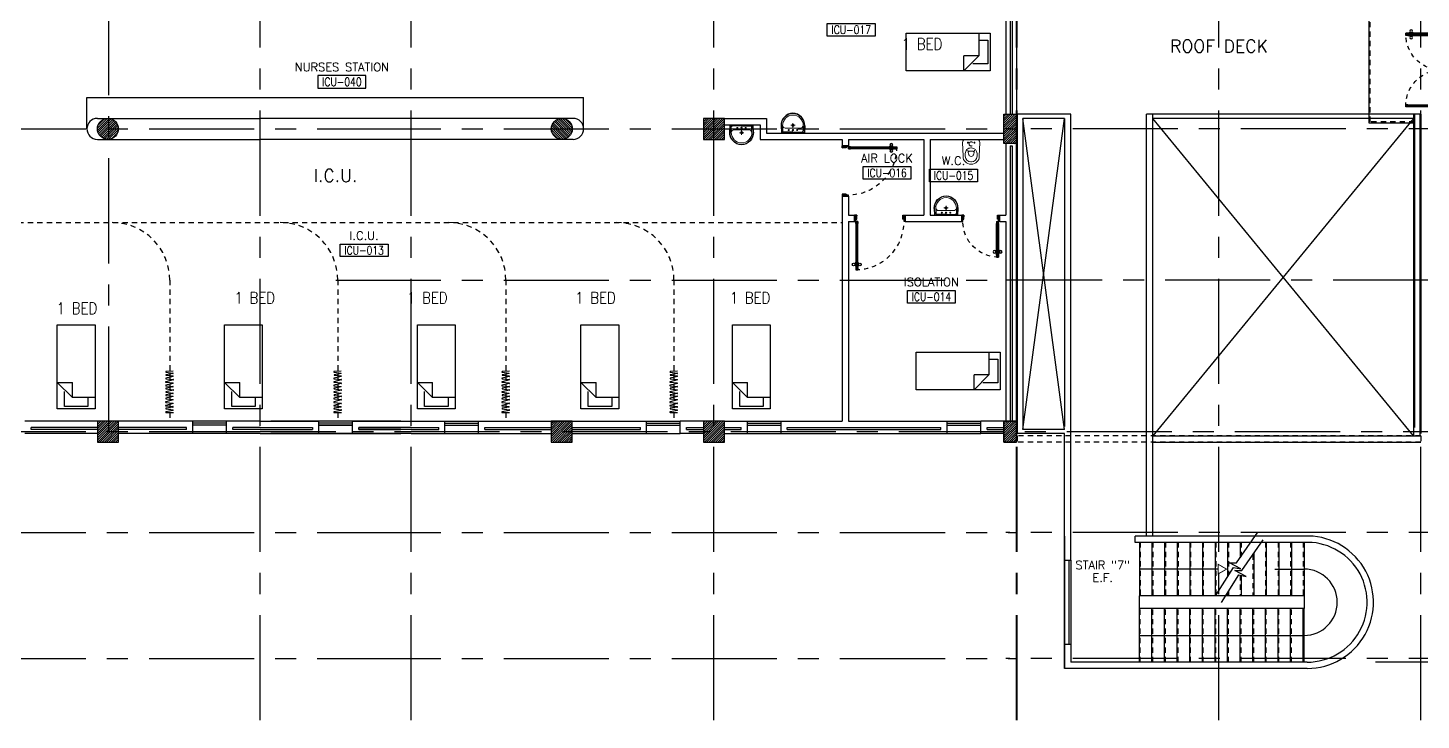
# Model space of a CAD drawing. Extents: x -0.7 to 93.2, y -1.5 to 78.
# Drawn here: x 17.12 to 50.27, y -1.46 to 15 of the extents above; entities that cross this region are included whole.
import ezdxf
from ezdxf.enums import TextEntityAlignment as Align

# ---------------------------------------------------------------- set-up
doc = ezdxf.new("R2010")
doc.units = 0
doc.header["$MEASUREMENT"] = 0
doc.header["$PDMODE"] = 34
for name, pattern in [('CENTERX2', [4, 2.5, -0.5, 0.5, -0.5]), ('DASHED', [0.75, 0.5, -0.25]), ('HIDDEN', [0.375, 0.25, -0.125]), ('HIDDEN2', [0.1875, 0.125, -0.0625])]:
    doc.linetypes.add(name, pattern=pattern)
doc.layers.get('0').update_dxf_attribs({"color": 11, "linetype": 'CONTINUOUS'})
doc.layers.get('DEFPOINTS').update_dxf_attribs({"color": 11, "linetype": 'CONTINUOUS'})
for name, color, linetype in [('A_COUNTER', 11, 'CONTINUOUS'), ('A_CUBICLE_CURTAINS', 11, 'HIDDEN'), ('AX-DIM', 11, 'CONTINUOUS'), ('AXES', 11, 'CENTERX2'), ('COL', 11, 'CONTINUOUS'), ('D_CURTAIN', 11, 'HIDDEN'), ('DOOR', 11, 'CONTINUOUS'), ('FIX', 11, 'CONTINUOUS'), ('FUR', 11, 'CONTINUOUS'), ('HAT', 11, 'CONTINUOUS'), ('INSUL', 11, 'CONTINUOUS'), ('Locker', 11, 'CONTINUOUS'), ('RM-BOX', 11, 'CONTINUOUS'), ('RM-NAME', 11, 'CONTINUOUS'), ('RM-NO', 11, 'CONTINUOUS'), ('ROOF', 11, 'CONTINUOUS'), ('RS20', 11, 'CONTINUOUS'), ('SHAFT', 11, 'CONTINUOUS'), ('STR', 11, 'CONTINUOUS'), ('WALL', 11, 'CONTINUOUS'), ('WIN', 11, 'CONTINUOUS')]:
    doc.layers.add(name, color=color, linetype=linetype)
doc.styles.add('ROMANC', font='romanc', dxfattribs={"height": 0.1})
doc.styles.add('ROMANS', font='ROMANS.shx', dxfattribs={"width": 0.6})
doc.styles.add('RS20', font='ROMANS.shx', dxfattribs={"height": 0.2})
doc.dimstyles.new('STANDARD in', dxfattribs={"dimtxt": 0.24, "dimasz": 0.1, "dimexe": 0.07, "dimexo": 0.05, "dimgap": 0.05, "dimtad": 1, "dimdec": 0, "dimlfac": 1000, "dimzin": 0, "dimdsep": 46, "dimtxsty": 'ROMANS', "dimblk": 'ARCHTICK', "dimcen": 0.05, "dimdle": 0.05, "dimclrd": 7, "dimclre": 7, "dimclrt": 2, "dimadec": 0, "dimazin": 0, "dimtfac": 1, "dimtdec": 0, "dimtmove": 2, "dimatfit": 3, "dimldrblk": 'ARCHTICK', "dimfxl": 0, "dimtolj": 1, "dimtzin": 0, "dimarcsym": 0})

# ---------------------------------------------------------------- blocks, each defined once
blk = doc.blocks.new('*X21')
at = {"color": 0}
for p, q in [((73379, 118298), (73831, 118750)), ((73379, 118351), (73778, 118750)), ((73379, 118404), (73725, 118750)), ((73379, 118457), (73672, 118750)), ((73379, 118510), (73619, 118750)), ((73379, 118563), (73566, 118750)), ((73379, 118616), (73513, 118750)), ((73379, 118669), (73460, 118750)), ((73379, 118722), (73407, 118750)), ((73384, 118250), (73879, 118745)), ((73437, 118250), (73879, 118692)), ((73490, 118250), (73879, 118639)), ((73543, 118250), (73879, 118586)), ((73596, 118250), (73879, 118533)), ((73649, 118250), (73879, 118480)), ((73702, 118250), (73879, 118427)), ((73755, 118250), (73879, 118374)), ((73808, 118250), (73879, 118321)), ((73861, 118250), (73879, 118268))]:
    blk.add_line(p, q, dxfattribs=at)
blk = doc.blocks.new('COL50')
at = {"layer": 'COL'}
blk.add_lwpolyline([(-250, 250), (-250, -250), (250, -250), (250, 250)], close=True, dxfattribs=at)
blk = doc.blocks.new('*X22')
at = {"color": 0}
for p, q in [((84179, 118279), (84650, 118750)), ((84179, 118332), (84596, 118750)), ((84179, 118386), (84543, 118750)), ((84179, 118439), (84490, 118750)), ((84179, 118492), (84437, 118750)), ((84179, 118545), (84384, 118750)), ((84179, 118598), (84331, 118750)), ((84179, 118651), (84278, 118750)), ((84179, 118704), (84225, 118750)), ((84203, 118250), (84679, 118726)), ((84256, 118250), (84679, 118673)), ((84309, 118250), (84679, 118620)), ((84362, 118250), (84679, 118567)), ((84415, 118250), (84679, 118514)), ((84468, 118250), (84679, 118461)), ((84521, 118250), (84679, 118408)), ((84574, 118250), (84679, 118355)), ((84627, 118250), (84679, 118302))]:
    blk.add_line(p, q, dxfattribs=at)
blk = doc.blocks.new('_ARCHTICK')
at = {"color": 0, "linetype": 'ByBlock', "const_width": 0.15}
blk.add_lwpolyline([(-0.5, -0.5), (0.5, 0.5)], dxfattribs=at)
blk = doc.blocks.new('*D161')
at = {"layer": 'AX-DIM', "color": 7, "lineweight": -2, "ltscale": 0.3}
for p, q in [((91.132, 5.15), (91.852, 5.15)), ((91.782, 5.2), (91.782, -0.125)), ((49.187, -0.075), (91.852, -0.075))]:
    blk.add_line(p, q, dxfattribs=at)
at = {"layer": 'DEFPOINTS', "color": 0, "ltscale": 0.3}
for p in [(91.082, 5.15), (49.137, -0.075), (91.782, -0.075)]:
    blk.add_point(p, dxfattribs=at)
at = {"layer": 'AX-DIM', "color": 7, "lineweight": -2, "ltscale": 0.3, "xscale": 0.1, "yscale": 0.1, "zscale": 0.1}
for p, rotation in [((91.782, 5.15), 90), ((91.782, -0.075), 270)]:
    blk.add_blockref('_ARCHTICK', p, dxfattribs=dict(at, rotation=rotation))
at = {"layer": 'AX-DIM', "color": 2, "ltscale": 0.3, "insert": (91.612, 2.538), "char_height": 0.24, "attachment_point": 5, "rotation": 90, "style": 'ROMANS'}
blk.add_mtext('\\A1;5225', dxfattribs=at)
blk = doc.blocks.new('C11')
at = {"layer": 'HAT'}
h = blk.add_hatch(dxfattribs=at)
h.set_pattern_fill('ANSI31', color=256, scale=300, style=0)
h.set_pattern_definition([(45, (-248556.182, -75061.005), (-26.5165043, 26.5165043), [])])
h.paths.add_polyline_path([(300, 700), (0, 700), (0, 350), (300, 350)])
h.paths.add_polyline_path([(300, 350), (0, 350), (0, 0), (300, 0)])
at = {"layer": 'COL'}
blk.add_lwpolyline([(300, 700), (300, 0), (0, 0), (0, 700)], close=True, dxfattribs=at)
blk = doc.blocks.new('C-300')
at = {"layer": 'HAT', "linetype": 'ByBlock', "ltscale": 0.3}
h = blk.add_hatch(dxfattribs=at)
h.set_pattern_fill('ANSI31', color=8, scale=300, style=0)
h.set_pattern_definition([(45, (-258496.182, -82361.005), (-26.5165043, 26.5165043), [])])
h.paths.add_polyline_path([(300, 500), (0, 500), (0, 250), (300, 250)])
h.paths.add_polyline_path([(300, 250), (0, 250), (0, 0), (300, 0)])
at = {"layer": 'COL'}
blk.add_lwpolyline([(0, 500), (300, 500), (300, 0), (0, 0)], close=True, dxfattribs=at)
blk = doc.blocks.new('DOOR100')
at = {"layer": 'DOOR', "color": 0, "linetype": 'ByBlock'}
for p, q in [((-82, 1205), (-91, 1205)), ((-91, 1205), (-91, 1140)), ((-82, 1140), (-91, 1140)), ((-75, 1218), (-82, 1218)), ((-82, 1128), (-82, 1218)), ((-82, 1205), (-82, 1140)), ((-75, 1128), (-82, 1128)), ((-25, 1300), (-75, 1300)), ((-75, 1300), (-25, 1300)), ((-75, 1250), (-75, 1300)), ((-58, 1250), (-75, 1250)), ((-42, 1270), (-58, 1270)), ((-58, 1250), (-58, 1270)), ((-42, 1250), (-42, 1270)), ((-25, 1250), (-42, 1250)), ((-25, 1250), (-25, 1300)), ((-25, 1218), (-18, 1218)), ((-25, 1128), (-18, 1128)), ((-18, 1128), (-18, 1218)), ((-18, 1205), (-9, 1205)), ((-18, 1205), (-18, 1140)), ((-18, 1140), (-9, 1140)), ((-9, 1205), (-9, 1140)), ((-1200, 0), (-1200, 150)), ((-1200, 150), (-1175, 150)), ((-1200, 150), (-1200, 0)), ((-1150, 0), (-1200, 0)), ((-1175, 150), (-1175, 100)), ((-1175, 100), (-1150, 100)), ((-1150, 100), (-1150, 0)), ((-75, 200), (-58, 200)), ((-75, 150), (-75, 200)), ((-75, 150), (-25, 150)), ((-58, 200), (-58, 180)), ((-58, 180), (-42, 180)), ((-50, 100), (-50, 0)), ((-25, 100), (-50, 100)), ((-50, 0), (0, 0)), ((-42, 200), (-25, 200)), ((-42, 180), (-42, 200)), ((-25, 200), (-25, 150)), ((0, 150), (-25, 150)), ((-25, 150), (-25, 100)), ((0, 150), (0, 0))]:
    blk.add_line(p, q, dxfattribs=at)
at = {"layer": 'DOOR', "linetype": 'ByBlock'}
for p, q in [((-75, 1250), (-75, 200)), ((-58, 200), (-58, 1250)), ((-42, 200), (-42, 1250)), ((-25, 200), (-25, 1250)), ((0, 0), (0, 150))]:
    blk.add_line(p, q, dxfattribs=at)
at = {"layer": 'DOOR', "color": 9, "linetype": 'ByBlock'}
for p, q in [((-1150, 0), (-1200, 114)), ((-1150, 0), (-1200, 40)), ((-1150, 0), (-1163, 100)), ((-50, 0), (0, 114)), ((-50, 0), (-37, 100)), ((-50, 0), (0, 40))]:
    blk.add_line(p, q, dxfattribs=at)
at = {"layer": 'DOOR', "color": 0, "linetype": 'ByBlock'}
for centre in [(-124, 1173), (24, 1173)]:
    blk.add_circle(centre, 32.4, dxfattribs=at)
at = {"layer": 'DOOR', "linetype": 'HIDDEN', "ltscale": 0.5}
blk.add_arc((-25, 150), 1150, 90, 180.0001, dxfattribs=at)
at = {"layer": 'DOOR', "color": 9, "linetype": 'ByBlock'}
for centre, radius, start, end in [((-1150, 0), 154, 103.7142, 108.8947), ((-1150, 0), 134, 100.72, 111.8402), ((-1150, 0), 94.4, 90, 121.9818), ((-1150, 0), 74.4, 90, 132.2236), ((-1150, 0), 54.4, 90, 156.7926), ((-1150, 0), 34.4, 90, 180), ((-1150, 0), 14.4, 90, 180), ((-50, 0), 94.4, 58.0182, 90), ((-50, 0), 74.4, 47.7764, 90), ((-50, 0), 54.4, 23.2074, 90), ((-50, 0), 34.4, 0, 90), ((-50, 0), 14.4, 0, 90), ((-50, 0), 134, 68.1598, 79.28), ((-50, 0), 114, 64.0838, 77.3774), ((-50, 0), 154, 71.1053, 76.2858)]:
    blk.add_arc(centre, radius, start, end, dxfattribs=at)
blk = doc.blocks.new('DOOR90')
at = {"layer": 'DOOR', "color": 0, "linetype": 'ByBlock'}
for p, q in [((-150, 0), (-150, -25)), ((-150, 0), (0, 0)), ((0, -50), (0, 0)), ((-1000, -25), (-1000, -75)), ((-1000, -75), (-1000, -25)), ((-950, -25), (-1000, -25)), ((-950, -75), (-1000, -75)), ((-970, -42), (-970, -58)), ((-950, -42), (-970, -42)), ((-950, -58), (-970, -58)), ((-950, -25), (-950, -42)), ((-950, -58), (-950, -75)), ((-918, -25), (-918, -18)), ((-828, -18), (-918, -18)), ((-918, -75), (-918, -82)), ((-828, -82), (-918, -82)), ((-905, -18), (-905, -9)), ((-905, -9), (-840, -9)), ((-905, -18), (-840, -18)), ((-905, -82), (-905, -91)), ((-905, -82), (-840, -82)), ((-905, -91), (-840, -91)), ((-840, -18), (-840, -9)), ((-840, -82), (-840, -91)), ((-828, -25), (-828, -18)), ((-828, -75), (-828, -82)), ((-200, -42), (-200, -25)), ((-200, -25), (-150, -25)), ((-180, -42), (-200, -42)), ((-200, -75), (-200, -58)), ((-200, -58), (-180, -58)), ((-150, -75), (-200, -75)), ((-180, -58), (-180, -42)), ((-150, -75), (-150, -25)), ((-150, -25), (-100, -25)), ((-100, -25), (-100, -50)), ((-100, -50), (0, -50)), ((-150, -900), (-150, -875)), ((-150, -875), (-100, -875)), ((0, -900), (-150, -900)), ((-150, -900), (0, -900)), ((-100, -850), (0, -850)), ((-100, -875), (-100, -850)), ((0, -850), (0, -900))]:
    blk.add_line(p, q, dxfattribs=at)
at = {"layer": 'DOOR', "color": 9, "linetype": 'ByBlock'}
for p, q in [((0, -50), (-114, 0)), ((0, -50), (-40, 0)), ((0, -50), (-100, -37)), ((0, -850), (-114, -900)), ((0, -850), (-100, -863)), ((0, -850), (-40, -900))]:
    blk.add_line(p, q, dxfattribs=at)
at = {"layer": 'DOOR', "linetype": 'ByBlock'}
for p, q in [((-200, -25), (-950, -25)), ((-200, -42), (-950, -42)), ((-200, -58), (-950, -58)), ((-950, -75), (-200, -75))]:
    blk.add_line(p, q, dxfattribs=at)
at = {"layer": 'DOOR', "color": 0, "linetype": 'ByBlock'}
for centre in [(-873, 24), (-873, -124)]:
    blk.add_circle(centre, 32.4, dxfattribs=at)
at = {"layer": 'DOOR', "color": 9, "linetype": 'ByBlock'}
for centre, radius, start, end in [((0, -50), 154, 161.1053, 166.2858), ((0, -50), 134, 158.1598, 169.28), ((0, -50), 94.4, 148.0182, 180), ((0, -50), 74.4, 137.7764, 180), ((0, -50), 114, 154.0838, 167.3774), ((0, -50), 54.4, 113.2074, 180), ((0, -50), 34.4, 90, 180), ((0, -50), 14.4, 90, 180), ((0, -850), 154, 193.7142, 198.8947), ((0, -850), 134, 190.72, 201.8402), ((0, -850), 94.4, 180, 211.9818), ((0, -850), 74.4, 180, 222.2236), ((0, -850), 54.4, 180, 246.7926), ((0, -850), 34.4, 180, 270), ((0, -850), 14.4, 180, 270)]:
    blk.add_arc(centre, radius, start, end, dxfattribs=at)
at = {"layer": 'DOOR', "linetype": 'HIDDEN', "ltscale": 0.5}
blk.add_arc((-150, -25), 850, 180, 270, dxfattribs=at)
blk = doc.blocks.new('C')
at = {"layer": 'D_CURTAIN'}
for points in [[(0.229, 0.077), (0.229, 0.077, 0.848601), (0.219, 0.076), (0.202, -0.062, -0.855925), (0.192, -0.063), (0.167, 0.072, 0.866955), (0.157, 0.072), (0.144, -0.065, -0.843142), (0.134, -0.066), (0.099, 0.077, 0.845318), (0.089, 0.076), (0.076, -0.066, -0.842227), (0.066, -0.067), (0.029, 0.079, 0.837896), (0.019, 0.078), (0.004, -0.065, -0.84563), (-0.006, -0.065), (-0.04, 0.078, 0.842014), (-0.049, 0.078), (-0.065, -0.063, -0.866148), (-0.075, -0.063), (-0.099, 0.074, 0.854133), (-0.109, 0.074), (-0.129, -0.066, -0.838104), (-0.139, -0.067), (-0.17, 0.077, 0.84026), (-0.18, 0.077), (-0.183, -0.071)], [(0.639, -0.068), (0.628, 0.076, 0.848601), (0.618, 0.076), (0.601, -0.063, -0.855925), (0.591, -0.063), (0.566, 0.071, 0.866955), (0.556, 0.071), (0.542, -0.066, -0.843142), (0.533, -0.066), (0.497, 0.076, 0.845318), (0.488, 0.075), (0.474, -0.067, -0.842227), (0.465, -0.068), (0.427, 0.078, 0.837896), (0.417, 0.078), (0.403, -0.065, -0.84563), (0.393, -0.066), (0.359, 0.078, 0.842014), (0.349, 0.077), (0.334, -0.063, -0.866148), (0.324, -0.064), (0.299, 0.074, 0.854133), (0.29, 0.073), (0.27, -0.067, -0.838104), (0.26, -0.067), (0.229, 0.077, 0.84026), (0.219, 0.076)]]:
    blk.add_lwpolyline(points, format="xyb", dxfattribs=at)
blk = doc.blocks.new('LAV1')
at = {"layer": 'FIX', "linetype": 'ByBlock', "ltscale": 0.3}
for p, q in [((-280, 210), (-275, 50)), ((-245, 210), (-245, 85)), ((0, 60), (-220, 60)), ((0, 60), (220, 60)), ((245, 210), (245, 85)), ((280, 210), (275, 50))]:
    blk.add_line(p, q, dxfattribs=at)
at = {"layer": 'FIX', "linetype": 'Continuous', "lineweight": 20}
for p, q in [((-275, 210), (-275, 50)), ((0, 50), (-275, 50)), ((0, 50), (-252, 50)), ((0, 155), (-181, 155)), ((0, 155), (181, 155)), ((0, 50), (252, 50)), ((0, 50), (275, 50)), ((275, 210), (275, 50))]:
    blk.add_line(p, q, dxfattribs=at)
at = {"layer": 'FIX', "linetype": 'DASHED', "lineweight": 20, "ltscale": 0.05}
for p, q in [((50, 220), (-50, 220)), ((0, 170), (0, 270)), ((0, 170), (0, 270))]:
    blk.add_line(p, q, dxfattribs=at)
at = {"layer": 'FIX', "lineweight": 20}
for p, q in [((16, 107), (-15, 107)), ((0, 92), (0, 123))]:
    blk.add_line(p, q, dxfattribs=at)
at = {"layer": 'FIX', "linetype": 'HIDDEN', "lineweight": 20, "ltscale": 0.05}
for centre in [(-100, 107), (100, 107)]:
    blk.add_circle(centre, 12.4, dxfattribs=at)
at = {"layer": 'FIX', "lineweight": 20}
for centre, radius in [((0, 220), 29.5), ((0, 220), 22.5), ((0, 107), 15.5)]:
    blk.add_circle(centre, radius, dxfattribs=at)
at = {"layer": 'FIX', "linetype": 'ByBlock', "ltscale": 0.3}
for centre, radius, start, end in [((7, 220), 287, 91.3776, 182.0064), ((-7, 220), 287, 357.9936, 88.6224), ((-220, 85), 24.9, 179.7021, 269.9486), ((220, 85), 24.9, 270.0514, 0.2979)]:
    blk.add_arc(centre, radius, start, end, dxfattribs=at)
at = {"layer": 'FIX', "linetype": 'Continuous', "lineweight": 20}
for centre, radius, start, end in [((8, 217), 283, 91.6988, 181.351), ((8, 212), 253, 91.7328, 180.4884), ((-8, 217), 283, 358.649, 88.3012), ((-8, 212), 253, 359.5116, 88.2672), ((-179, 222), 66.9, 190.2006, 268.0786), ((179, 222), 66.9, 271.9214, 349.7994)]:
    blk.add_arc(centre, radius, start, end, dxfattribs=at)
blk = doc.blocks.new('WC1')
at = {"layer": 'FIX', "lineweight": 20}
for p, q in [((-727, 5), (-727, -5)), ((-674, 5), (-674, -5)), ((-534, 24), (-540, 0)), ((-540, 0), (-534, -24)), ((-210, 204), (-538, 194)), ((-475, 141), (-538, 141)), ((-395, 76), (-490, 60)), ((-339, 5), (-339, -5)), ((-538, -141), (-475, -141)), ((-538, -194), (-210, -204)), ((-490, -60), (-395, -76))]:
    blk.add_line(p, q, dxfattribs=at)
at = {"layer": 'FIX', "linetype": 'Continuous', "lineweight": 20}
blk.add_line((-420, -47), (-420, 45), dxfattribs=at)
at = {"layer": 'FIX', "lineweight": 20}
blk.add_lwpolyline([(-213, -204), (-210, -204, 0.414214), (-137, -131), (-137, 0), (-137, 131, 0.414214), (-210, 204)], format="xyb", dxfattribs=at)
at = {"layer": 'FIX', "linetype": 'HIDDEN2', "lineweight": 20, "ltscale": 0.3}
blk.add_circle((-245, 0), 49.8, dxfattribs=at)
at = {"layer": 'FIX', "linetype": 'HIDDEN', "lineweight": 20, "ltscale": 0.05}
for centre in [(-213, 78), (-213, -77)]:
    blk.add_circle(centre, 11.6, dxfattribs=at)
at = {"layer": 'FIX', "lineweight": 20}
for centre, radius, start, end in [((-538, 5), 189, 90, 180), ((-538, 5), 136, 90, 180), ((-473, -7), 68.2, 128.9242, 152.8468), ((-464, -18), 82, 108.496, 128.9242), ((-475, 5), 136, 360, 90), ((-538, -5), 189, 180, 270), ((-538, -5), 136, 180, 270), ((-473, 7), 68.2, 207.1532, 231.0758), ((-464, 18), 82, 231.0758, 251.504), ((-475, -5), 136, 270, 0)]:
    blk.add_arc(centre, radius, start, end, dxfattribs=at)
at = {"layer": 'FIX', "linetype": 'Continuous', "lineweight": 20}
for centre, start, end in [((-443, 46), 357.6662, 91.6121), ((-442, -46), 268.3879, 2.3338)]:
    blk.add_arc(centre, 22.3, start, end, dxfattribs=at)
blk = doc.blocks.new('A$C272A55A0')
at = {"layer": 'DOOR', "color": 0, "linetype": 'ByBlock'}
for p, q in [((0, 900), (0, 1050)), ((50, 1050), (0, 1050)), ((50, 950), (50, 1050)), ((1750, 950), (1750, 1050)), ((1750, 1050), (1800, 1050)), ((1800, 1050), (1800, 900)), ((0, 900), (25, 900)), ((25, 950), (50, 950)), ((25, 900), (25, 950)), ((75, 900), (25, 900)), ((25, 850), (25, 900)), ((42, 850), (25, 850)), ((58, 870), (42, 870)), ((42, 870), (42, 850)), ((58, 850), (58, 870)), ((75, 850), (58, 850)), ((75, 900), (75, 850)), ((1725, 900), (1775, 900)), ((1725, 900), (1725, 850)), ((1725, 850), (1742, 850)), ((1742, 870), (1758, 870)), ((1742, 850), (1742, 870)), ((1775, 950), (1750, 950)), ((1758, 870), (1758, 850)), ((1758, 850), (1775, 850)), ((1775, 900), (1775, 950)), ((1800, 900), (1775, 900)), ((1775, 850), (1775, 900)), ((25, 50), (42, 50)), ((25, 50), (25, 0)), ((25, 0), (75, 0)), ((75, 0), (25, 0)), ((42, 50), (42, 30)), ((42, 30), (58, 30)), ((58, 50), (75, 50)), ((58, 50), (58, 30)), ((75, 50), (75, 0)), ((1718, 160), (1709, 160)), ((1709, 95), (1709, 160)), ((1718, 95), (1709, 95)), ((1725, 173), (1718, 173)), ((1718, 173), (1718, 83)), ((1718, 95), (1718, 160)), ((1725, 83), (1718, 83)), ((1742, 50), (1725, 50)), ((1725, 50), (1725, 0)), ((1775, 0), (1725, 0)), ((1725, 0), (1775, 0)), ((1742, 50), (1742, 30)), ((1758, 30), (1742, 30)), ((1775, 50), (1758, 50)), ((1758, 50), (1758, 30)), ((1775, 173), (1782, 173)), ((1775, 83), (1782, 83)), ((1775, 50), (1775, 0)), ((1782, 173), (1782, 83)), ((1782, 160), (1791, 160)), ((1782, 95), (1782, 160)), ((1782, 95), (1791, 95)), ((1791, 95), (1791, 160))]:
    blk.add_line(p, q, dxfattribs=at)
at = {"layer": 'DOOR', "color": 9, "linetype": 'ByBlock'}
for p, q in [((50, 1050), (0, 1010)), ((50, 1050), (0, 937)), ((50, 1050), (37, 950)), ((1750, 1050), (1800, 1010)), ((1750, 1050), (1800, 937)), ((1750, 1050), (1763, 950))]:
    blk.add_line(p, q, dxfattribs=at)
at = {"layer": 'DOOR', "linetype": 'ByBlock'}
for p, q in [((25, 850), (25, 50)), ((42, 850), (42, 50)), ((58, 850), (58, 50)), ((75, 50), (75, 850)), ((1725, 50), (1725, 850)), ((1742, 850), (1742, 50)), ((1758, 850), (1758, 50)), ((1775, 850), (1775, 50))]:
    blk.add_line(p, q, dxfattribs=at)
at = {"layer": 'DOOR', "color": 0, "linetype": 'ByBlock'}
for centre in [(1676, 128), (1824, 128)]:
    blk.add_circle(centre, 32.4, dxfattribs=at)
at = {"layer": 'DOOR', "color": 9, "linetype": 'ByBlock'}
for centre, radius, start, end in [((50, 1050), 54.4, 203.2074, 270), ((50, 1050), 74.4, 227.7764, 270), ((50, 1050), 34.4, 180, 270), ((50, 1050), 14.4, 180, 270), ((1750, 1050), 14.4, 270, 0), ((1750, 1050), 34.4, 270, 0), ((1750, 1050), 54.4, 270, 336.7926), ((1750, 1050), 74.4, 270, 312.2236), ((50, 1050), 94.4, 238.0182, 270), ((50, 1050), 114, 244.0838, 257.3774), ((50, 1050), 134, 248.1598, 259.28), ((50, 1050), 154, 251.1053, 256.2858), ((1750, 1050), 94.4, 270, 301.9818), ((1750, 1050), 114, 282.6226, 295.9162), ((1750, 1050), 134, 280.72, 291.8402), ((1750, 1050), 154, 283.7142, 288.8947)]:
    blk.add_arc(centre, radius, start, end, dxfattribs=at)
at = {"layer": 'DOOR', "linetype": 'HIDDEN', "ltscale": 0.5}
for centre, start, end in [((50, 851), 268.3174, 3.2965), ((1750, 851), 176.7035, 271.6826)]:
    blk.add_arc(centre, 851, start, end, dxfattribs=at)
at = {"layer": 'WALL', "linetype": 'ByBlock'}
blk.add_line((1800, 900), (1800, 1050), dxfattribs=at)
blk = doc.blocks.new('RM1')
at = {"layer": 'RM-BOX'}
blk.add_lwpolyline([(570, -200), (-570, -200), (-570, -500), (570, -500)], close=True, dxfattribs=at)
at = {"layer": 'RM-NAME', "style": 'ROMANS'}
for tag, p in [('ROOMNAME1', (0, 324)), ('ROOMNAME2', (0, 0))]:
    blk.add_attdef(tag, text='', height=200, dxfattribs=at).set_placement(p, align=Align.MIDDLE)
at = {"layer": 'RM-NO', "style": 'ROMANS', "width": 0.8}
blk.add_attdef('ROOMNO', text='', height=200, dxfattribs=at).set_placement((0, -350), align=Align.MIDDLE)
blk = doc.blocks.new('*X104')
at = {"color": 0}
for p, q in [((193089, 10708), (193542, 11161)), ((193089, 10761), (193488, 11161)), ((193089, 10814), (193435, 11161)), ((193089, 10867), (193382, 11161)), ((193089, 10920), (193329, 11161)), ((193089, 10973), (193276, 11161)), ((193089, 11026), (193223, 11161)), ((193089, 11079), (193170, 11161)), ((193089, 11132), (193117, 11161)), ((193095, 10661), (193589, 11155)), ((193148, 10661), (193589, 11102)), ((193201, 10661), (193589, 11049)), ((193254, 10661), (193589, 10996)), ((193307, 10661), (193589, 10943)), ((193360, 10661), (193589, 10890)), ((193413, 10661), (193589, 10837)), ((193466, 10661), (193589, 10784)), ((193519, 10661), (193589, 10731)), ((193572, 10661), (193589, 10678))]:
    blk.add_line(p, q, dxfattribs=at)
blk = doc.blocks.new('*X103')
at = {"color": 0}
for p, q in [((84179, 10675), (84665, 11161)), ((84179, 10729), (84612, 11161)), ((84179, 10782), (84559, 11161)), ((84179, 10835), (84506, 11161)), ((84179, 10888), (84453, 11161)), ((84179, 10941), (84400, 11161)), ((84179, 10994), (84347, 11161)), ((84179, 11047), (84294, 11161)), ((84179, 11100), (84240, 11161)), ((84179, 11153), (84187, 11161)), ((84218, 10661), (84679, 11122)), ((84271, 10661), (84679, 11069)), ((84324, 10661), (84679, 11016)), ((84377, 10661), (84679, 10963)), ((84430, 10661), (84679, 10910)), ((84483, 10661), (84679, 10857)), ((84536, 10661), (84679, 10804)), ((84589, 10661), (84679, 10751)), ((84642, 10661), (84679, 10698))]:
    blk.add_line(p, q, dxfattribs=at)

msp = doc.modelspace()

# ---------------------------------------------------------------- hatches: boundary and pattern name
at = {"layer": 'HAT'}
h = msp.add_hatch(dxfattribs=at)
h.set_pattern_fill('ANSI31', color=256, scale=0.3, style=0)
h.set_pattern_definition([(45, (-42.217943, -31.033337), (-0.026516504, 0.026516504), [])])
h.paths.add_polyline_path([(18.7724, 12.6011), (19.0224, 12.6011), (19.0224, 12.8511, 0.4142136)])
h.paths.add_polyline_path([(19.0224, 12.8511), (19.0224, 12.6011), (19.2724, 12.6011, 0.4142136)])
h.paths.add_polyline_path([(19.2724, 12.6011), (19.0224, 12.6011), (19.0224, 12.3511, 0.4142136)])
h.paths.add_polyline_path([(19.0224, 12.6011), (18.7724, 12.6011, 0.4142136), (19.0224, 12.3511)])
h = msp.add_hatch(dxfattribs=at)
h.set_pattern_fill('ANSI31', color=256, scale=0.3, style=0)
h.set_pattern_definition([(135, (91.063756, -31.034444), (0.026516504, 0.026516504), [])])
h.paths.add_polyline_path([(30.0735, 12.6), (29.8235, 12.6), (29.8235, 12.85, -0.4142136)])
h.paths.add_polyline_path([(29.8235, 12.85), (29.8235, 12.6), (29.5735, 12.6, -0.4142136)])
h.paths.add_polyline_path([(29.5735, 12.6), (29.8235, 12.6), (29.8235, 12.35, -0.4142136)])
h.paths.add_polyline_path([(29.8235, 12.6), (30.0735, 12.6, -0.4142136), (29.8235, 12.35)])

# ---------------------------------------------------------------- linework, layer by layer
for p, q in [((45.8808, 2.2749), (46.3885, 3.0062)), ((46.0076, 2.0966), (46.5153, 2.8279)), ((45.3948, 1.5143), (45.804, 2.1695)), ((45.5216, 1.336), (45.9308, 1.9913)), ((45.7105, 2.2749), (45.8808, 2.2749)), ((45.9794, 2.1344), (45.7105, 2.2749)), ((45.804, 2.1695), (45.9794, 2.1344)), ((46.1061, 1.9562), (45.8373, 2.0966)), ((45.8373, 2.0966), (46.0076, 2.0966)), ((45.9308, 1.9913), (46.1061, 1.9562))]:
    msp.add_line(p, q)
at = {"layer": 'A_COUNTER'}
for p, q in [((18.5224, 13.35), (30.3435, 13.35)), ((18.7724, 12.85), (22.6424, 12.85)), ((30.0935, 12.85), (22.6424, 12.85)), ((18.7724, 12.35), (22.6424, 12.35)), ((30.0935, 12.35), (22.6424, 12.35))]:
    msp.add_line(p, q, dxfattribs=at)
for centre, start, end in [((18.7724, 12.6011), 90, 270), ((30.0935, 12.6011), 270, 90)]:
    msp.add_arc(centre, 0.25, start, end, dxfattribs=at)
at = {"layer": 'A_CUBICLE_CURTAINS', "ltscale": 0.5}
for p, q in [((12.3924, 10.3726), (36.4924, 10.3726)), ((20.4924, 9.0046), (20.4924, 5.65)), ((24.4924, 9.0046), (24.4924, 5.65)), ((28.4924, 9.0046), (28.4924, 5.65)), ((32.4924, 9.0046), (32.4924, 5.65))]:
    msp.add_line(p, q, dxfattribs=at)
for centre in [(19.1244, 9.0046), (23.1244, 9.0046), (27.1244, 9.0046), (31.1244, 9.0046)]:
    msp.add_arc(centre, 1.368, 0, 90, dxfattribs=at)
at = {"layer": 'AXES'}
for p, q in [((22.6424, -1.4643), (22.6424, 77.3484)), ((22.6424, -1.4643), (22.6424, 77.3484)), ((26.2424, -1.4643), (26.2424, 77.3484)), ((26.2424, -1.4643), (26.2424, 77.3484)), ((45.4624, -1.4643), (45.4624, 77.3484)), ((40.6424, -1.4643), (40.6424, 76.9984)), ((40.6624, -1.4643), (40.6624, 76.9984)), ((50.2624, -1.4643), (50.2624, 76.9984)), ((19.0424, 5.4), (19.0424, 64.22)), ((33.4424, -1.4643), (33.4424, 59.12)), ((0, 12.6), (24.4424, 12.6)), ((24.4424, 12.6), (40.6424, 12.6)), ((92.4824, 12.6), (40.3924, 12.6)), ((24.4424, 9), (40.3957, 9)), ((82.6824, 9), (40.3924, 9)), ((0, 5.4), (24.4424, 5.4)), ((21.8424, 5.4), (92.4824, 5.4)), ((0, 3), (24.4424, 3)), ((24.4424, 3), (40.6424, 3)), ((92.4824, 3), (40.3924, 3)), ((0, 0), (24.4424, 0)), ((24.4424, 0), (40.6424, 0)), ((92.4824, 0), (40.3924, 0))]:
    msp.add_line(p, q, dxfattribs=at)
at = {"layer": 'COL'}
for p, q in [((29.5724, 5.65), (29.5724, 5.15)), ((30.0724, 5.65), (29.5724, 5.65)), ((30.0724, 5.15), (30.0724, 5.65)), ((40.6424, 5.65), (40.3424, 5.65)), ((40.6424, 5.15), (40.6424, 5.65)), ((29.5724, 5.15), (30.0724, 5.15))]:
    msp.add_line(p, q, dxfattribs=at)
at = {"layer": 'FUR'}
for p, q in [((38.0163, 13.9784), (38.0163, 14.8784)), ((38.0163, 14.8784), (40.0163, 14.8784)), ((39.7447, 14.8784), (39.7447, 14.3395)), ((39.7447, 14.7085), (39.9609, 14.7085)), ((39.9609, 14.7085), (39.9609, 14.1506)), ((40.0163, 14.8784), (40.0163, 13.9784)), ((39.7447, 14.3395), (39.3913, 14.3395)), ((39.3913, 13.9784), (39.3913, 14.3395)), ((39.7447, 14.3395), (39.3913, 13.9784)), ((40.0163, 13.9784), (38.0163, 13.9784)), ((39.9609, 14.1506), (39.6012, 14.1506)), ((17.8164, 5.9403), (17.8164, 7.9403)), ((17.8164, 7.9403), (18.7164, 7.9403)), ((18.7164, 7.9403), (18.7164, 5.9403)), ((21.7966, 5.9403), (21.7966, 7.9403)), ((21.7966, 7.9403), (22.6966, 7.9403)), ((22.6966, 7.9403), (22.6966, 5.9403)), ((26.3869, 5.9403), (26.3869, 7.9403)), ((26.3869, 7.9403), (27.2869, 7.9403)), ((27.2869, 7.9403), (27.2869, 5.9403)), ((30.2799, 5.9403), (30.2799, 7.9403)), ((30.2799, 7.9403), (31.1799, 7.9403)), ((31.1799, 7.9403), (31.1799, 5.9403)), ((33.8844, 5.9403), (33.8844, 7.9403)), ((33.8844, 7.9403), (34.7844, 7.9403)), ((34.7844, 7.9403), (34.7844, 5.9403)), ((38.2574, 6.391), (38.2574, 7.291)), ((38.2574, 7.291), (40.2574, 7.291)), ((39.9858, 7.291), (39.9858, 6.7521)), ((39.9858, 7.1211), (40.202, 7.1211)), ((40.202, 7.1211), (40.202, 6.5631)), ((40.2574, 7.291), (40.2574, 6.391)), ((39.9858, 6.7521), (39.6324, 6.7521)), ((39.6324, 6.391), (39.6324, 6.7521)), ((39.9858, 6.7521), (39.6324, 6.391)), ((17.8164, 6.5653), (18.1776, 6.5653)), ((18.1776, 6.2119), (17.8164, 6.5653)), ((17.9886, 5.9957), (17.9886, 6.3554)), ((18.1776, 6.2119), (18.1776, 6.5653)), ((21.7966, 6.5653), (22.1577, 6.5653)), ((22.1577, 6.2119), (21.7966, 6.5653)), ((21.9687, 5.9957), (21.9687, 6.3554)), ((22.1577, 6.2119), (22.1577, 6.5653)), ((26.3869, 6.5653), (26.748, 6.5653)), ((26.748, 6.2119), (26.3869, 6.5653)), ((26.559, 5.9957), (26.559, 6.3554)), ((26.748, 6.2119), (26.748, 6.5653)), ((30.2799, 6.5653), (30.641, 6.5653)), ((30.641, 6.2119), (30.2799, 6.5653)), ((30.452, 5.9957), (30.452, 6.3554)), ((30.641, 6.2119), (30.641, 6.5653)), ((33.8844, 6.5653), (34.2456, 6.5653)), ((34.2456, 6.2119), (33.8844, 6.5653)), ((34.0566, 5.9957), (34.0566, 6.3554)), ((34.2456, 6.2119), (34.2456, 6.5653)), ((40.2574, 6.391), (38.2574, 6.391)), ((40.202, 6.5631), (39.8423, 6.5631)), ((18.5465, 5.9957), (17.9886, 5.9957)), ((18.7164, 6.2119), (18.1776, 6.2119)), ((18.5465, 6.2119), (18.5465, 5.9957)), ((22.5267, 5.9957), (21.9687, 5.9957)), ((22.6966, 6.2119), (22.1577, 6.2119)), ((22.5267, 6.2119), (22.5267, 5.9957)), ((27.117, 5.9957), (26.559, 5.9957)), ((27.2869, 6.2119), (26.748, 6.2119)), ((27.117, 6.2119), (27.117, 5.9957)), ((31.01, 5.9957), (30.452, 5.9957)), ((31.1799, 6.2119), (30.641, 6.2119)), ((31.01, 6.2119), (31.01, 5.9957)), ((34.6145, 5.9957), (34.0566, 5.9957)), ((34.7844, 6.2119), (34.2456, 6.2119)), ((34.6145, 6.2119), (34.6145, 5.9957)), ((18.7164, 5.9403), (17.8164, 5.9403)), ((22.6966, 5.9403), (21.7966, 5.9403)), ((27.2869, 5.9403), (26.3869, 5.9403)), ((31.1799, 5.9403), (30.2799, 5.9403)), ((34.7844, 5.9403), (33.8844, 5.9403))]:
    msp.add_line(p, q, dxfattribs=at)
at = {"layer": 'INSUL'}
for p, q in [((40.4924, 18.15), (40.4924, 12.95)), ((40.5424, 18.15), (40.5424, 12.95)), ((40.4924, 12.2), (40.5424, 12.2)), ((40.4924, 12.2), (40.4924, 5.65)), ((40.5424, 12.2), (40.5424, 5.65)), ((17.1924, 5.45), (17.1924, 5.5)), ((18.7724, 5.5), (17.1924, 5.5)), ((18.7724, 5.45), (17.1924, 5.45)), ((20.8924, 5.5), (19.2724, 5.5)), ((20.8924, 5.45), (19.2724, 5.45)), ((20.8924, 5.45), (20.8924, 5.5)), ((21.9924, 5.45), (21.9924, 5.5)), ((22.3924, 5.5), (21.9924, 5.5)), ((21.9924, 5.45), (21.9924, 5.5)), ((22.6424, 5.5), (21.9924, 5.5)), ((22.3924, 5.45), (21.9924, 5.45)), ((22.6424, 5.45), (21.9924, 5.45)), ((22.6424, 5.5), (23.8924, 5.5)), ((22.6424, 5.45), (23.8924, 5.45)), ((23.8957, 5.45), (23.8957, 5.5)), ((24.9924, 5.5), (25.9924, 5.5)), ((24.9924, 5.45), (24.9924, 5.5)), ((24.9924, 5.45), (25.9924, 5.45)), ((26.2424, 5.5), (24.9957, 5.5)), ((26.2424, 5.45), (24.9957, 5.45)), ((26.2424, 5.5), (26.8957, 5.5)), ((26.2424, 5.45), (26.8957, 5.45)), ((26.4924, 5.5), (26.8957, 5.5)), ((26.4924, 5.45), (26.8957, 5.45)), ((26.8957, 5.45), (26.8957, 5.5)), ((26.8957, 5.45), (26.8957, 5.5)), ((27.9924, 5.5), (29.5724, 5.5)), ((27.9924, 5.45), (27.9924, 5.5)), ((27.9924, 5.45), (29.5724, 5.45)), ((30.0724, 5.5), (31.6924, 5.5)), ((30.0724, 5.45), (31.6924, 5.45)), ((31.6924, 5.45), (31.6924, 5.5)), ((32.7924, 5.5), (33.1924, 5.5)), ((32.7924, 5.45), (32.7924, 5.5)), ((32.7924, 5.45), (33.1924, 5.45)), ((33.6924, 5.5), (34.089, 5.5)), ((33.6924, 5.45), (34.089, 5.45)), ((34.089, 5.45), (34.089, 5.5)), ((35.189, 5.45), (35.189, 5.5)), ((35.189, 5.5), (38.8424, 5.5)), ((35.189, 5.45), (38.8424, 5.45)), ((38.8424, 5.45), (38.8424, 5.5)), ((39.9424, 5.45), (39.9424, 5.5)), ((39.9424, 5.5), (40.3424, 5.5)), ((39.9424, 5.45), (40.3424, 5.45))]:
    msp.add_line(p, q, dxfattribs=at)
at = {"layer": 'Locker', "color": 0, "linetype": 'ByBlock', "ltscale": 0.3}
for p, q in [((18.5224, 12.6011), (18.5224, 13.35)), ((30.3435, 12.6011), (30.3435, 13.35)), ((41.7874, 12.85), (41.7874, 5.5232))]:
    msp.add_line(p, q, dxfattribs=at)
at = {"layer": 'ROOF'}
for p, q in [((40.6624, 12.95), (40.6624, 5.35)), ((41.9374, 12.95), (40.6624, 12.95)), ((41.9374, 2.34), (41.9374, 12.95)), ((50.2624, 12.95), (43.7374, 12.95)), ((43.7374, 2.915), (43.7374, 12.95)), ((43.8874, 2.915), (43.8874, 12.95)), ((50.0924, 12.95), (50.0924, 5.3)), ((50.1124, 12.95), (50.1124, 5.5)), ((50.2624, 12.95), (50.1124, 12.95)), ((50.2424, 12.95), (50.2424, 5.3)), ((50.2624, 12.95), (50.2624, 5.35)), ((41.7874, 12.85), (40.7924, 12.85)), ((40.7924, 12.85), (40.7924, 5.45)), ((50.0924, 12.85), (43.8874, 12.85)), ((41.7874, 5.35), (40.6424, 5.35)), ((41.7874, 5.45), (40.7924, 5.45)), ((41.7874, 2.915), (41.7874, 5.35)), ((43.8874, 5.3), (50.2615, 5.3)), ((43.8874, 5.15), (50.2624, 5.15)), ((47.4876, 1.49), (43.5676, 1.49)), ((43.5676, 1.19), (43.5676, 1.49)), ((45.6676, 1.5698), (45.6676, 1.49)), ((45.6676, 1.5698), (45.6676, 1.49)), ((47.4876, 1.49), (47.4876, 1.19)), ((47.4876, 1.19), (43.5676, 1.19))]:
    msp.add_line(p, q, dxfattribs=at)
at = {"layer": 'SHAFT'}
for p, q in [((41.7874, 5.45), (40.7924, 12.85)), ((40.7924, 5.45), (41.7874, 12.85)), ((50.0924, 12.85), (43.8874, 5.3)), ((50.0924, 5.3), (43.8874, 12.85))]:
    msp.add_line(p, q, dxfattribs=at)
at = {"layer": 'STR', "linetype": 'HIDDEN2'}
for p, q in [((40.6624, 5.3), (40.6624, 5.15)), ((50.2632, 5.3), (40.6632, 5.3)), ((50.2622, 5.15), (40.6632, 5.15)), ((50.2622, 5.3), (50.2622, 5.15)), ((43.5876, 2.765), (43.5876, 1.49)), ((43.8876, 2.765), (43.8876, 1.49)), ((44.1876, 2.765), (44.1876, 1.49)), ((44.4876, 2.765), (44.4876, 1.49)), ((44.7876, 2.765), (44.7876, 1.49)), ((45.0876, 2.765), (45.0876, 1.49)), ((45.3876, 2.765), (45.3876, 1.49)), ((45.6876, 2.765), (45.6876, 1.9831)), ((45.9876, 2.765), (45.9876, 2.4286)), ((46.5676, 2.765), (46.5676, 1.49)), ((46.8676, 2.765), (46.8676, 1.49)), ((47.1676, 2.765), (47.1676, 1.49)), ((47.4676, 2.765), (47.4676, 1.49)), ((46.2676, 2.4711), (46.2676, 1.49)), ((45.9676, 1.9839), (45.9676, 1.49)), ((45.6876, 1.6018), (45.6876, 1.49)), ((43.5876, -0.085), (43.5876, 1.19)), ((43.8876, -0.085), (43.8876, 1.19)), ((44.1876, -0.085), (44.1876, 1.19)), ((44.4876, -0.085), (44.4876, 1.19)), ((44.7876, -0.085), (44.7876, 1.19)), ((45.0876, -0.085), (45.0876, 1.19)), ((45.3876, -0.085), (45.3876, 1.19)), ((45.6876, -0.085), (45.6876, 1.19)), ((45.9876, -0.085), (45.9876, 1.19)), ((46.2876, -0.085), (46.2876, 1.19)), ((46.5876, -0.085), (46.5876, 1.19)), ((46.8876, -0.085), (46.8876, 1.19)), ((47.1876, -0.085), (47.1876, 1.19)), ((47.4676, -0.085), (47.4676, 1.19)), ((47.4876, -0.085), (47.4876, 1.19))]:
    msp.add_line(p, q, dxfattribs=at)
at = {"layer": 'STR'}
for p, q in [((43.5676, 2.765), (43.5676, 1.49)), ((43.8676, 2.765), (43.8676, 1.49)), ((44.1676, 2.765), (44.1676, 1.49)), ((44.4676, 2.765), (44.4676, 1.49)), ((44.7676, 2.765), (44.7676, 1.49)), ((45.0676, 2.765), (45.0676, 1.49)), ((45.3676, 2.765), (45.3676, 1.49)), ((45.6676, 2.765), (45.6676, 1.951)), ((45.9676, 2.765), (45.9676, 2.3998)), ((46.5876, 2.765), (46.5876, 1.49)), ((46.8876, 2.765), (46.8876, 1.49)), ((47.1876, 2.765), (47.1876, 1.49)), ((47.4876, 2.765), (47.4876, 1.49)), ((46.2876, 2.4999), (46.2876, 1.49)), ((45.4425, 2.1275), (43.5876, 2.1275)), ((46.7944, 2.1275), (47.49, 2.1275)), ((45.9876, 1.9799), (45.9876, 1.49)), ((45.6876, 1.6018), (45.6876, 1.49)), ((43.5676, -0.085), (43.5676, 1.19)), ((43.8676, -0.085), (43.8676, 1.19)), ((44.1676, -0.085), (44.1676, 1.19)), ((44.4676, -0.085), (44.4676, 1.19)), ((44.7676, -0.085), (44.7676, 1.19)), ((45.0676, -0.085), (45.0676, 1.19)), ((45.3676, -0.085), (45.3676, 1.19)), ((45.6676, -0.085), (45.6676, 1.19)), ((45.9676, -0.085), (45.9676, 1.19)), ((46.2676, -0.085), (46.2676, 1.19)), ((46.5676, -0.085), (46.5676, 1.19)), ((46.8676, -0.085), (46.8676, 1.19)), ((47.1676, -0.085), (47.1676, 1.19)), ((47.4676, -0.085), (47.4676, 1.19)), ((47.4876, -0.085), (47.4876, 1.19)), ((43.5676, 0.5525), (47.49, 0.5525))]:
    msp.add_line(p, q, dxfattribs=at)
msp.add_lwpolyline([(50.1124, 12.7359), (49.0324, 12.7359), (49.0324, 15.3709), (50.1124, 15.3709)], dxfattribs=at)
at = {"layer": 'STR', "linetype": 'HIDDEN2'}
msp.add_lwpolyline([(50.1124, 12.7659), (49.0624, 12.7659), (49.0624, 15.3409), (50.1124, 15.3409)], dxfattribs=at)
at = {"layer": 'STR', "const_width": 0.0215}
msp.add_lwpolyline([(45.4425, 2.012), (45.4425, 2.243), (45.6425, 2.1275)], close=True, dxfattribs=at)
at = {"layer": 'STR'}
msp.add_arc((47.49, 1.34), 0.7875, 270, 90, dxfattribs=at)
at = {"layer": 'WALL', "linetype": 'ByBlock'}
for p, q in [((40.3924, 18.3), (40.3924, 12.95)), ((40.6424, 18.3), (40.6424, 12.95)), ((40.6424, 12.85), (40.6424, 12.95)), ((40.6424, 12.85), (40.6424, 12.95)), ((33.6924, 12.85), (34.6924, 12.85)), ((33.6924, 12.7), (34.5424, 12.7)), ((34.5424, 12.7), (34.5424, 12.35)), ((34.6924, 12.85), (34.6924, 12.5)), ((34.5424, 12.35), (36.4924, 12.35)), ((34.6924, 12.5), (40.3424, 12.5)), ((36.4924, 12.35), (36.4924, 12.2)), ((36.6424, 12.35), (36.6424, 12.2)), ((36.6424, 12.35), (38.4424, 12.35)), ((38.4424, 12.35), (38.4424, 10.55)), ((38.5924, 12.35), (38.5924, 10.55)), ((38.5924, 12.35), (40.3424, 12.35)), ((40.6424, 12.35), (40.6424, 5.35)), ((36.4924, 12.2), (36.6424, 12.2)), ((40.3924, 12.25), (40.3924, 10.55)), ((36.4924, 11), (36.6424, 11)), ((36.4924, 11), (36.4924, 5.65)), ((36.6424, 11), (36.6424, 10.55)), ((36.6424, 10.55), (36.7924, 10.55)), ((36.6424, 10.4), (36.7924, 10.4)), ((36.6424, 10.4), (36.6424, 5.65)), ((36.7924, 10.55), (36.7924, 10.4)), ((37.9924, 10.55), (37.9924, 10.4)), ((37.9924, 10.55), (38.4424, 10.55)), ((37.9924, 10.4), (39.3424, 10.4)), ((38.5924, 10.55), (39.3424, 10.55)), ((39.3424, 10.55), (39.3424, 10.4)), ((40.2424, 10.55), (40.2424, 10.4)), ((40.2424, 10.55), (40.3924, 10.55)), ((40.2424, 10.4), (40.3924, 10.4)), ((40.3924, 10.4), (40.3924, 5.65))]:
    msp.add_line(p, q, dxfattribs=at)
at = {"layer": 'WALL'}
for p, q in [((40.6424, 5.65), (40.6424, 12.35)), ((40.6424, 11), (40.6424, 5.65)), ((21.0424, 5.65), (17.0424, 5.65)), ((21.0424, 5.35), (21.0424, 5.65)), ((22.3924, 5.65), (21.8424, 5.65)), ((21.8424, 5.35), (21.8424, 5.65)), ((22.6424, 5.65), (21.8424, 5.65)), ((22.6424, 5.65), (24.039, 5.65)), ((22.8924, 5.65), (24.039, 5.65)), ((24.0424, 5.65), (22.8957, 5.65)), ((24.0424, 5.35), (24.0424, 5.65)), ((24.8424, 5.65), (25.9924, 5.65)), ((24.8424, 5.65), (25.9924, 5.65)), ((24.8424, 5.35), (24.8424, 5.65)), ((25.9957, 5.65), (24.8457, 5.65)), ((25.9957, 5.65), (24.8457, 5.65)), ((25.9924, 5.65), (27.0424, 5.65)), ((27.0424, 5.35), (27.0424, 5.65)), ((27.0424, 5.35), (27.0424, 5.65)), ((27.8424, 5.65), (31.8424, 5.65)), ((27.8424, 5.35), (27.8424, 5.65)), ((31.8424, 5.35), (31.8424, 5.65)), ((32.6424, 5.35), (32.6424, 5.65)), ((33.1924, 5.65), (32.6424, 5.65)), ((33.6924, 5.65), (34.2424, 5.65)), ((34.2424, 5.35), (34.2424, 5.65)), ((35.0424, 5.35), (35.0424, 5.65)), ((35.0424, 5.65), (36.4924, 5.65)), ((36.6424, 5.65), (38.9924, 5.65)), ((38.9924, 5.35), (38.9924, 5.65)), ((40.3424, 5.65), (39.7924, 5.65)), ((39.7924, 5.35), (39.7924, 5.65)), ((18.7724, 5.35), (17.0424, 5.35)), ((21.0424, 5.35), (19.2724, 5.35)), ((22.3924, 5.35), (21.8424, 5.35)), ((22.6424, 5.35), (21.8424, 5.35)), ((22.6424, 5.35), (24.039, 5.35)), ((22.8924, 5.35), (24.039, 5.35)), ((24.0424, 5.35), (22.8957, 5.35)), ((24.8424, 5.35), (25.9924, 5.35)), ((24.8424, 5.35), (25.9924, 5.35)), ((25.9924, 5.35), (24.8457, 5.35)), ((26.2424, 5.35), (24.8457, 5.35)), ((26.2424, 5.35), (27.0424, 5.35)), ((26.4924, 5.35), (27.0424, 5.35)), ((27.8424, 5.35), (29.5724, 5.35)), ((30.0724, 5.35), (31.8424, 5.35)), ((33.1924, 5.35), (32.6424, 5.35)), ((33.6924, 5.35), (34.2424, 5.35)), ((35.0424, 5.35), (38.9924, 5.35)), ((40.3424, 5.35), (39.7924, 5.35)), ((41.7874, 2.915), (41.7874, 2.34)), ((41.7874, -0.235), (41.7874, 2.915)), ((47.5629, 2.915), (43.4676, 2.915)), ((43.4676, 2.765), (43.4676, 2.915)), ((47.5629, 2.765), (43.4676, 2.765)), ((41.7874, 2.34), (41.9374, 2.34)), ((41.7874, 0.34), (41.9374, 0.34)), ((41.7874, 0.34), (41.7874, -0.235)), ((41.9374, 0.34), (41.9374, -0.085)), ((47.5629, -0.235), (41.7874, -0.235)), ((47.5629, -0.085), (41.9374, -0.085))]:
    msp.add_line(p, q, dxfattribs=at)
at = {"layer": 'WALL', "linetype": 'ByBlock', "ltscale": 0.3}
for points in [[(40.3424, 12.95), (40.6424, 12.95), (40.6424, 12.25), (40.3424, 12.25)], [(33.1924, 12.35), (33.6924, 12.35), (33.6924, 12.85), (33.1924, 12.85)], [(18.7724, 5.15), (19.2724, 5.15), (19.2724, 5.65), (18.7724, 5.65)], [(33.1924, 5.15), (33.6924, 5.15), (33.6924, 5.65), (33.1924, 5.65)], [(40.3424, 5.15), (40.6424, 5.15), (40.6424, 5.65), (40.3424, 5.65)]]:
    msp.add_lwpolyline(points, close=True, dxfattribs=at)
at = {"layer": 'WALL'}
for centre in [(19.0224, 12.6011), (29.8235, 12.6)]:
    msp.add_circle(centre, 0.25, dxfattribs=at)
for radius, end in [(1.575, 92.74162), (1.425, 93.03046)]:
    msp.add_arc((47.5629, 1.34), radius, 269.99997, end, dxfattribs=at)
at = {"layer": 'WIN'}
for p, q in [((21.8424, 5.65), (21.0424, 5.65)), ((24.839, 5.65), (24.0424, 5.65)), ((27.0424, 5.65), (27.8424, 5.65)), ((31.8424, 5.65), (32.6424, 5.65)), ((34.2424, 5.65), (35.0424, 5.65)), ((38.9924, 5.65), (39.7924, 5.65)), ((21.8424, 5.6), (21.0424, 5.6)), ((21.8424, 5.55), (21.0424, 5.55)), ((21.8424, 5.35), (21.0424, 5.35)), ((24.839, 5.6), (24.0424, 5.6)), ((24.839, 5.55), (24.0424, 5.55)), ((24.839, 5.55), (24.0424, 5.55)), ((24.839, 5.35), (24.0424, 5.35)), ((24.839, 5.35), (24.0424, 5.35)), ((24.0457, 5.55), (24.8424, 5.55)), ((24.0457, 5.35), (24.8424, 5.35)), ((24.0457, 5.35), (24.8424, 5.35)), ((27.0424, 5.6), (27.8424, 5.6)), ((27.0424, 5.55), (27.8424, 5.55)), ((27.0424, 5.35), (27.8424, 5.35)), ((31.8424, 5.6), (32.6424, 5.6)), ((31.8424, 5.55), (32.6424, 5.55)), ((31.8424, 5.35), (32.6424, 5.35)), ((34.2424, 5.6), (35.0424, 5.6)), ((34.2424, 5.55), (35.0424, 5.55)), ((34.2424, 5.35), (35.0424, 5.35)), ((38.9924, 5.6), (39.7924, 5.6)), ((38.9924, 5.55), (39.7924, 5.55)), ((38.9924, 5.35), (39.7924, 5.35)), ((41.7874, 2.34), (41.7874, 0.34)), ((41.8874, 2.34), (41.8874, 0.34)), ((41.9374, 2.34), (41.9374, 0.34))]:
    msp.add_line(p, q, dxfattribs=at)

# ---------------------------------------------------------------- block references
at = {"layer": 'COL', "linetype": 'ByBlock', "xscale": 0.001, "yscale": 0.001, "zscale": 0.001}
msp.add_blockref('C11', (40.3424, 12.25), dxfattribs=at)
at = {"layer": 'COL', "xscale": 0.001, "yscale": 0.001, "zscale": 0.001}
for p in [(33.4424, 12.6), (33.4424, 5.4)]:
    msp.add_blockref('COL50', p, dxfattribs=at)
at = {"layer": 'COL', "color": 6, "linetype": 'ByBlock', "ltscale": 0.3, "xscale": 0.001, "yscale": 0.001, "zscale": 0.001}
msp.add_blockref('C-300', (40.3424, 5.15), dxfattribs=at)
at = {"layer": 'D_CURTAIN', "ltscale": 2, "xscale": 1.2, "yscale": 1.2, "zscale": 1.2, "rotation": 90}
for p in [(20.4939, 6.0717), (24.4939, 6.0717), (28.4939, 6.0717), (32.4939, 6.0717)]:
    msp.add_blockref('C', p, dxfattribs=at)
at = {"layer": 'DOOR', "color": 0, "linetype": 'ByBlock', "yscale": 0.001, "zscale": 0.001}
for name, p, xscale, rotation in [('A$C272A55A0', (49.907, 13.1), -0.001, 270), ('DOOR100', (36.4924, 12.2), -0.001, 270), ('DOOR100', (36.7924, 10.55), 0.001, 180), ('DOOR90', (40.2424, 10.55), -0.001, 270)]:
    msp.add_blockref(name, p, dxfattribs=dict(at, xscale=xscale, rotation=rotation))
at = {"layer": 'FIX', "yscale": 0.001, "zscale": 0.001}
for p, xscale in [((35.3235, 12.4654), 0.001), ((38.9674, 10.5), -0.001)]:
    msp.add_blockref('LAV1', p, dxfattribs=dict(at, xscale=xscale))
at = {"layer": 'FIX', "xscale": -0.001, "yscale": 0.001, "zscale": 0.001}
for name, p, rotation in [('LAV1', (34.1017, 12.7296), 180), ('WC1', (39.5651, 12.487), 270)]:
    msp.add_blockref(name, p, dxfattribs=dict(at, rotation=rotation))
at = {"layer": 'HAT', "zscale": 0.001}
for name, p, xscale, yscale in [('*X21', (-40.1869, -105.8997), 0.001, 0.001), ('*X104', (-174.3162, -5.511), 0.001000000047497451, 0.0009999999892897904), ('*X103', (-54.6069, -5.511), 0.001000000047497451, 0.0009999999892897904), ('*X22', (-50.9869, -113.0997), 0.001, 0.001)]:
    msp.add_blockref(name, p, dxfattribs=dict(at, xscale=xscale, yscale=yscale))
at = {"layer": 'RM-NAME'}
ref = msp.add_blockref('RM1', (36.7102, 15.3084), dxfattribs=dict(at, xscale=-0.001, yscale=0.001, zscale=0.001))
ref.add_attrib('ROOMNO', 'ICU-017', dxfattribs={"layer": 'RM-NO', "height": 0.2, "style": 'ROMANS', "width": 0.8}).set_placement((36.7102, 14.9584), align=Align.MIDDLE)
ref.add_attrib('ROOMNAME2', 'PATIENT AREA', dxfattribs={"height": 0.2, "style": 'ROMANS'}).set_placement((36.7102, 15.3084), align=Align.MIDDLE)
at = {"layer": 'RM-NAME', "xscale": 0.001, "yscale": 0.001, "zscale": 0.001}
msp.add_blockref('RM1', (24.5898, 14.07), dxfattribs=at).add_auto_attribs({'ROOMNO': 'ICU-040', 'ROOMNAME2': 'NURSES STATION'})
at = {"layer": 'RM-NAME'}
ref = msp.add_blockref('RM1', (37.5618, 11.9031), dxfattribs=dict(at, xscale=-0.001, yscale=0.001, zscale=0.001))
ref.add_attrib('ROOMNO', 'ICU-016', dxfattribs={"layer": 'RM-NO', "height": 0.2, "style": 'ROMANS', "width": 0.8}).set_placement((37.5618, 11.5531), align=Align.MIDDLE)
ref.add_attrib('ROOMNAME2', 'AIR LOCK', dxfattribs={"height": 0.2, "style": 'ROMANS'}).set_placement((37.5618, 11.9031), align=Align.MIDDLE)
ref = msp.add_blockref('RM1', (39.1448, 11.8415), dxfattribs=dict(at, xscale=-0.001, yscale=0.001, zscale=0.001))
ref.add_attrib('ROOMNO', 'ICU-015', dxfattribs={"layer": 'RM-NO', "height": 0.2, "style": 'ROMANS', "width": 0.8}).set_placement((39.1448, 11.4915), align=Align.MIDDLE)
ref.add_attrib('ROOMNAME2', 'W.C.', dxfattribs={"height": 0.2, "style": 'ROMANS'}).set_placement((39.1448, 11.8415), align=Align.MIDDLE)
ref = msp.add_blockref('RM1', (25.1189, 10.0608), dxfattribs=dict(at, xscale=-0.001, yscale=0.001, zscale=0.001))
ref.add_attrib('ROOMNO', 'ICU-013', dxfattribs={"layer": 'RM-NO', "height": 0.2, "style": 'ROMANS', "width": 0.8}).set_placement((25.1189, 9.7108), align=Align.MIDDLE)
ref.add_attrib('ROOMNAME2', 'I.C.U.', dxfattribs={"height": 0.2, "style": 'ROMANS'}).set_placement((25.1189, 10.0608), align=Align.MIDDLE)
ref = msp.add_blockref('RM1', (38.6173, 8.9555), dxfattribs=dict(at, xscale=-0.001, yscale=0.001, zscale=0.001))
ref.add_attrib('ROOMNO', 'ICU-014', dxfattribs={"layer": 'RM-NO', "height": 0.2, "style": 'ROMANS', "width": 0.8}).set_placement((38.6173, 8.6055), align=Align.MIDDLE)
ref.add_attrib('ROOMNAME2', 'ISOLATION', dxfattribs={"height": 0.2, "style": 'ROMANS'}).set_placement((38.6173, 8.9555), align=Align.MIDDLE)

# ---------------------------------------------------------------- texts
for s, height, style, p in [('ROOF DECK', 0.3, 'ROMANC', (45.4624, 14.5689)), ('I.C.U.', 0.3, 'ROMANC', (24.4396, 11.4884)), ('STAIR "7"', 0.2, 'ROMANS', (42.6953, 2.2243)), ('E.F.', 0.2, 'ROMANS', (42.6953, 1.9243))]:
    msp.add_text(s, height=height, dxfattribs=dict(at, style=style)).set_placement(p, align=Align.MIDDLE)
at = {"layer": 'RS20', "style": 'RS20', "width": 0.85}
for p in [(38.3968, 14.6187), (22.5166, 8.5807), (26.6241, 8.5807), (30.6241, 8.5807), (34.3037, 8.5807), (18.2873, 8.3318)]:
    msp.add_text('1 BED', height=0.2736, dxfattribs=at).set_placement(p, align=Align.MIDDLE)

# ---------------------------------------------------------------- dimensions: what is measured, and where the dimension line sits
at = {"layer": 'AX-DIM'}
dim = msp.add_linear_dim(base=(91.7824, -0.075), p1=(91.0824, 5.15), p2=(49.1374, -0.075), angle=270, dimstyle='STANDARD in', dxfattribs=at)
dim.commit()
dim.dimension.update_dxf_attribs({"geometry": '*D161', "text_midpoint": (91.6124, 2.5375)})

doc.saveas('drawing.dxf')
